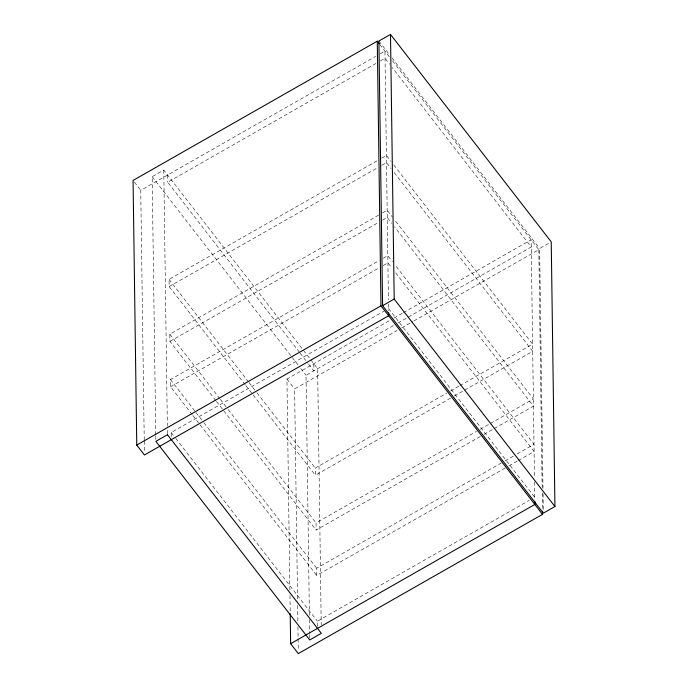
<?xml version="1.0" encoding="UTF-8"?>
<svg xmlns="http://www.w3.org/2000/svg" width="688" height="688" viewBox="0 0 688 688"><rect width="100%" height="100%" fill="white"/><g stroke="black" fill="none" stroke-linecap="round" stroke-linejoin="round"><path stroke-width="0.52" stroke-dasharray="3.44 2.58" d="M155.772 434.911L152.168 176.678L163.77 170.065L317.641 368.673L321.219 624.756M144.231 439.993L140.739 190.335L375.631 56.407M380.283 53.75L384.945 51.093L388.419 299.676M299.478 352.29L167.709 182.2L376.654 63.064M380.387 60.94L385.048 58.274L389.64 64.199M245.212 384.712L169.162 286.552L169.059 279.371L377.076 160.76M381.737 158.102L386.407 155.445L390.99 161.37M169.162 286.552L377.179 167.941M381.84 165.283L386.501 162.626L391.094 168.551M215.817 400.605L169.927 341.377L169.824 334.187L378.778 215.052M382.502 212.927L387.172 210.261L392.418 217.03M169.927 341.377L377.944 222.766M382.605 220.108L387.267 217.451L391.859 223.368M192.193 414.666L170.564 386.742L170.461 379.561L379.406 260.417M383.139 258.292L387.8 255.635L392.392 261.56M170.564 386.742L379.509 267.606M383.242 265.473L387.903 262.816L391.842 267.899M171.26 436.596L171.2 432.494L383.878 311.225M289.889 590.123L286.939 379.045L390.397 320.049M394.026 317.985L402.514 313.143M403.452 312.61L531.145 239.802L534.464 477.67M309.394 615.304L306.04 375.287L394.121 325.166M397.853 323.042L531.248 246.983L392.263 67.587M542.987 488.497L539.633 248.488L549.454 242.89M297.543 598.956L294.61 388.944L397.139 330.481M401.801 327.832L412.989 321.451M413.918 320.918L538.816 249.701L392.16 60.398M450.614 398.137L315.362 475.253L315.259 468.072L446.787 393.08M450.52 390.956L458.913 386.166M459.842 385.633L532.607 344.146L393.613 164.75M454.347 396.013L463.678 390.689M464.606 390.156L532.701 351.336L393.717 171.931M480.301 436.467L316.127 530.078L316.024 522.897L476.466 431.41M480.198 429.286L489.529 423.971M490.458 423.438L533.372 398.971L395.041 220.418M484.034 434.343L493.356 429.02M494.294 428.495L533.467 406.152L394.482 226.756M505.181 468.012L316.755 575.452L316.661 568.262L501.354 462.955M505.087 460.831L513.48 456.041M517.213 453.917L534 444.336L395.015 264.94M508.914 465.879L517.307 461.098M518.245 460.564L534.103 451.526L394.456 271.278M317.469 626.329L317.4 621.195L529.141 500.46M378.899 41.013L389.399 54.567M392.022 57.947L539.633 248.488M379.836 44.488L389.537 57.018M388.539 308.568L534.739 497.269M300.131 353.133L308 363.29M308.654 364.141L313.9 370.909L313.805 363.728M152.168 176.678L298.145 365.104M300.776 368.501L306.04 375.287M134.349 182.079L140.739 190.335M286.939 379.045L294.61 388.944M169.059 279.371L248.385 381.763M249.047 382.605L256.254 391.911M256.908 392.762L315.259 468.072M245.865 385.555L252.419 394.018M253.081 394.869L315.362 475.253M169.824 334.187L219.653 398.498M220.306 399.35L227.522 408.655M228.175 409.506L316.024 522.897M216.471 401.457L223.032 409.919M223.686 410.762L316.127 530.078M170.461 379.561L195.375 411.716M196.028 412.559L203.244 421.873M203.897 422.716L316.661 568.262M192.855 415.518L199.408 423.98M200.062 424.823L316.755 575.452M171.2 432.494L175.13 437.568M175.793 438.411L317.4 621.195M543.064 493.855L543.314 512.07M538.816 249.701L542.144 487.568M542.213 492.926L542.436 509M534.524 481.953L534.782 500.167M388.479 303.958L388.574 310.615M309.454 619.587L309.643 633.519M309.66 634.585L309.72 638.877M297.637 605.38L297.861 621.453M297.938 626.811L298.265 650.384M289.966 595.481L290.198 612.621M167.605 175.019L167.709 182.2M163.77 170.065L167.347 426.147M167.408 430.439L167.468 434.721M155.789 435.977L155.866 441.335M144.239 441.06L144.394 451.775"/><path stroke-width="1.03" d="M379.191 43.662L377.273 41.185L133.068 180.428L136.766 445.084L144.437 454.992L388.643 315.749L388.6 312.533M390.5 34.4L378.899 41.013L382.597 305.67L543.331 513.136L554.932 506.523L551.234 241.875L390.5 34.4L394.198 299.056L554.932 506.523M136.766 445.084L380.971 305.842L377.273 41.185M382.597 305.67L394.198 299.056M542.471 511.141L542.514 514.357L298.308 653.6L290.637 643.693L534.843 504.45L534.8 501.242M380.971 305.842L542.514 514.357M290.216 613.696L290.637 643.693M167.468 434.721L155.866 441.335L309.738 639.943L321.33 633.33L167.468 434.721"/></g></svg>
